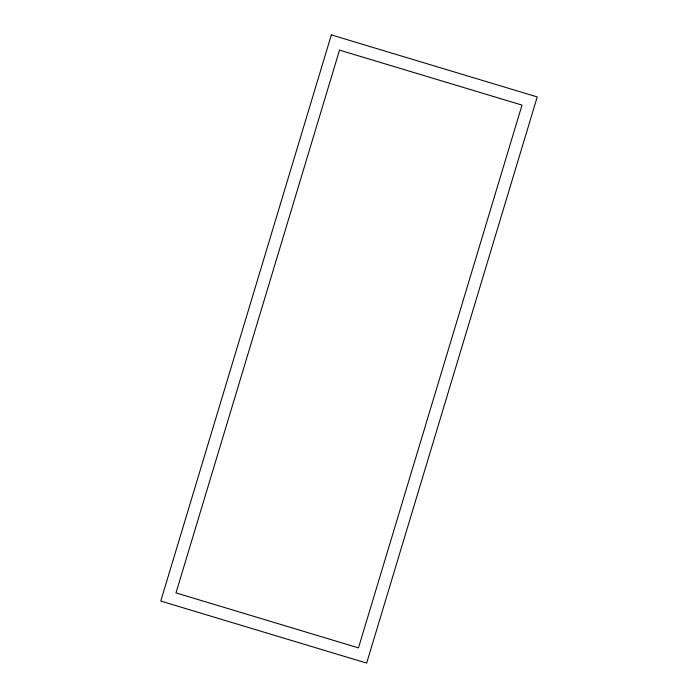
<?xml version="1.0" encoding="UTF-8"?>
<svg xmlns="http://www.w3.org/2000/svg" width="698" height="698" viewBox="0 0 698 698"><rect width="100%" height="100%" fill="white"/><g stroke="black" fill="none" stroke-linecap="round" stroke-linejoin="round"><path stroke-width="1.05" d="M331.349 34.9L160.767 601.065L366.651 663.1L537.233 96.935L331.349 34.9M339.525 50.125L175.992 592.899L358.475 647.875L522.008 105.101L339.525 50.125"/></g></svg>
